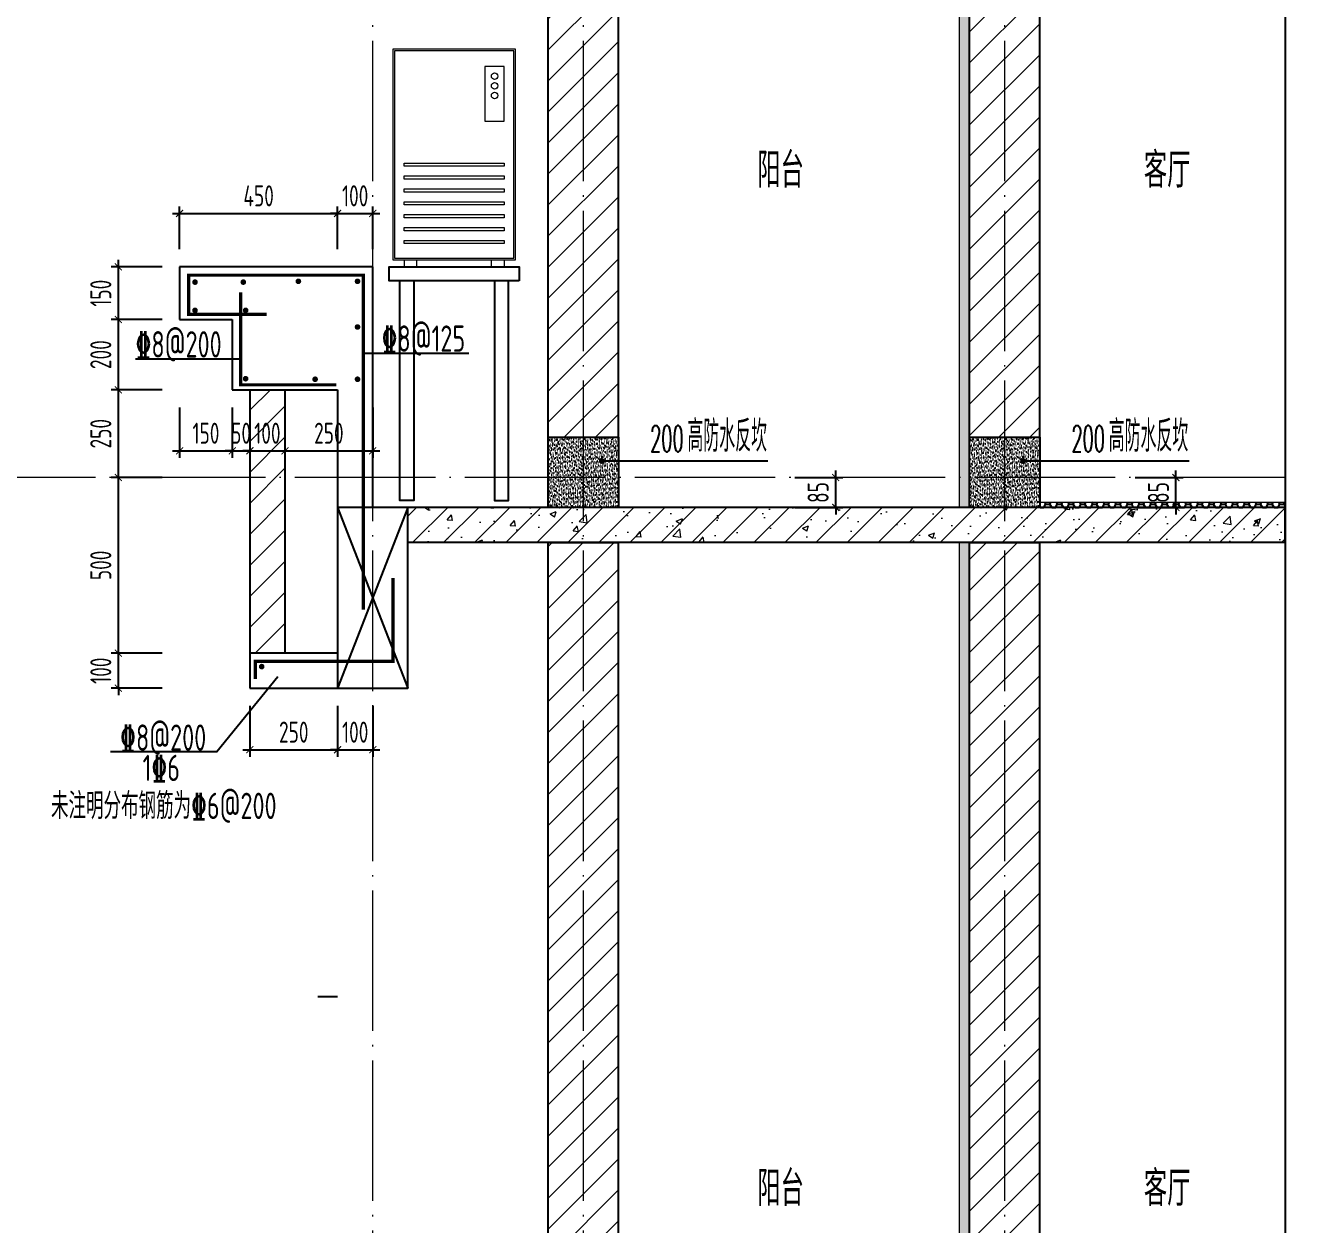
# Model space of a CAD drawing. Extents: x -1307975 to -76406, y -96289 to 379359.
# Drawn here: x -593754 to -590114, y 261854 to 265268 of the extents above; entities that cross this region are included whole.
import ezdxf

# ---------------------------------------------------------------- set-up
doc = ezdxf.new("R2010")
doc.units = 0
doc.header["$LTSCALE"] = 1000
doc.linetypes.add('DOTE', pattern=[2.42, 2, -0.2, 0.02, -0.2])
doc.layers.get('0').update_dxf_attribs({"linetype": 'CONTINUOUS'})
doc.layers.get('DEFPOINTS').update_dxf_attribs({"linetype": 'CONTINUOUS'})
for name, color, linetype in [('DIM', 2, 'CONTINUOUS'), ('DIM_IDEN', 67, 'CONTINUOUS'), ('DIM_SYMB', 3, 'CONTINUOUS'), ('PUB_TEXT', 2, 'CONTINUOUS'), ('REIN', 6, 'CONTINUOUS'), ('S-大样-砼线', 7, 'CONTINUOUS'), ('S-引出线', 40, 'CONTINUOUS'), ('TEXT', 2, 'CONTINUOUS'), ('WALL', 5, 'CONTINUOUS'), ('空调外机', 8, 'CONTINUOUS'), ('立面-看线', 251, 'CONTINUOUS')]:
    doc.layers.add(name, color=color, linetype=linetype)
for name, color, linetype, lineweight in [('DOTE', 19, 'DOTE', 9), ('PUB_HATCH', 8, 'CONTINUOUS', 9), ('平面-空调室外机', 143, 'CONTINUOUS', 9)]:
    doc.layers.add(name, color=color, linetype=linetype, lineweight=lineweight)
doc.styles.add('DIM_FONT_T3', font='SIMPLEX', dxfattribs={"width": 0.705882, "bigfont": 'GBCBIG'})
doc.styles.add('TSSD_DIMENSION', font='Tssdeng.shx', dxfattribs={"width": 0.7, "bigfont": 'tssdchn.shx'})
doc.styles.add('TSSD_REIN', font='tssdeng.shx', dxfattribs={"width": 0.7, "height": 300, "bigfont": 'tssdchn.shx'})
doc.dimstyles.new('TSSD_20_20', dxfattribs={"dimtxt": 60, "dimasz": 20, "dimexe": 20, "dimexo": 50, "dimgap": 20, "dimtad": 1, "dimdec": 0, "dimzin": 0, "dimdsep": 46, "dimtxsty": 'TSSD_DIMENSION', "dimblk": 'ARCHTICK', "dimblk1": 'ARCHTICK', "dimblk2": 'ARCHTICK', "dimcen": 0, "dimdle": 20, "dimclrt": 7, "dimadec": 0, "dimazin": 0, "dimtfac": 1, "dimtdec": 0, "dimtix": 1, "dimtmove": 2, "dimatfit": 3, "dimfxl": 1, "dimtolj": 1, "dimtzin": 0, "dimarcsym": 0})
pattern_1 = [(45, (-1182008.505, 426668.634), (-44.1941915, 44.1941915), [])]

# ---------------------------------------------------------------- blocks, each defined once
blk = doc.blocks.new('kongtiao')
for p, q in [((-338.7, 49), (-338.7, -550.8)), ((11, 49), (-338.7, 49)), ((-334.1, 44.4), (-334.1, -546.2)), ((6.4, 44.4), (-334.1, 44.4)), ((6.4, -546.2), (6.4, 44.4)), ((11, -550.8), (11, 49)), ((-76.2, -0.5), (-76.2, -156.5)), ((-21.1, -0.5), (-76.2, -0.5)), ((-21.1, -156.5), (-21.1, -0.5)), ((-76.2, -156.5), (-21.1, -156.5)), ((-338.7, -550.8), (11, -550.8)), ((-334.1, -546.2), (6.4, -546.2)), ((-306.6, -550.8), (-306.6, -571.2)), ((-306.6, -571.2), (-269.8, -571.2)), ((-269.8, -571.2), (-269.8, -550.8)), ((-57.9, -571.2), (-57.9, -550.8)), ((-21.1, -571.2), (-57.9, -571.2)), ((-21.1, -550.8), (-21.1, -571.2))]:
    blk.add_line(p, q)
for points in [[(-306.6, -275.4), (-21.1, -275.4), (-21.1, -284.6), (-306.6, -284.6)], [(-306.6, -312.1), (-21.1, -312.1), (-21.1, -321.3), (-306.6, -321.3)], [(-306.6, -348.8), (-21.1, -348.8), (-21.1, -358), (-306.6, -358)], [(-306.6, -385.6), (-21.1, -385.6), (-21.1, -394.7), (-306.6, -394.7)], [(-306.6, -422.3), (-21.1, -422.3), (-21.1, -431.5), (-306.6, -431.5)], [(-306.6, -459), (-21.1, -459), (-21.1, -468.2), (-306.6, -468.2)], [(-306.6, -495.7), (-21.1, -495.7), (-21.1, -504.9), (-306.6, -504.9)]]:
    blk.add_lwpolyline(points, close=True)
for centre in [(-48.7, -28), (-48.7, -55.6), (-48.7, -83.1)]:
    blk.add_circle(centre, 9.18)
blk = doc.blocks.new('_ArchTick')
at = {"color": 0, "linetype": 'ByBlock', "const_width": 0.15}
blk.add_lwpolyline([(-0.5, -0.5), (0.5, 0.5)], dxfattribs=at)
blk = doc.blocks.new('*D3088')
at = {"layer": 'DEFPOINTS', "color": 0, "transparency": 16777216}
for p in [(-592865.2, 264733.1), (-593315.2, 264580.8), (-592865.2, 264580.8)]:
    blk.add_point(p, dxfattribs=at)
at = {"layer": 'DIM', "color": 0, "lineweight": -2, "transparency": 16777216}
for p, q in [((-593315.2, 264630.8), (-593315.2, 264753.1)), ((-592865.2, 264630.8), (-592865.2, 264753.1)), ((-593335.2, 264733.1), (-592845.2, 264733.1))]:
    blk.add_line(p, q, dxfattribs=at)
at = {"layer": 'DIM', "color": 0, "lineweight": -2, "transparency": 16777216, "xscale": 20, "yscale": 20, "zscale": 20, "rotation": 180}
blk.add_blockref('_ArchTick', (-593315.2, 264733.1), dxfattribs=at)
at = {"layer": 'DIM', "color": 0, "lineweight": -2, "transparency": 16777216, "xscale": 20, "yscale": 20, "zscale": 20}
blk.add_blockref('_ArchTick', (-592865.2, 264733.1), dxfattribs=at)
at = {"layer": 'DIM', "color": 7, "transparency": 16777216, "insert": (-593090.2, 264783.1), "char_height": 60, "attachment_point": 5, "style": 'TSSD_DIMENSION'}
blk.add_mtext('\\A1;450', dxfattribs=at)
blk = doc.blocks.new('*D3089')
at = {"layer": 'DEFPOINTS', "color": 0, "transparency": 16777216}
for p in [(-592765.2, 264733.1), (-592865.2, 264580.8), (-592765.2, 264580.8)]:
    blk.add_point(p, dxfattribs=at)
at = {"layer": 'DIM', "color": 0, "lineweight": -2, "transparency": 16777216}
for p, q in [((-592865.2, 264630.8), (-592865.2, 264753.1)), ((-592765.2, 264630.8), (-592765.2, 264753.1)), ((-592865.2, 264733.1), (-592885.2, 264733.1)), ((-592865.2, 264733.1), (-592765.2, 264733.1)), ((-592765.2, 264733.1), (-592745.2, 264733.1))]:
    blk.add_line(p, q, dxfattribs=at)
at = {"layer": 'DIM', "color": 0, "lineweight": -2, "transparency": 16777216, "xscale": 20, "yscale": 20, "zscale": 20}
blk.add_blockref('_ArchTick', (-592865.2, 264733.1), dxfattribs=at)
at = {"layer": 'DIM', "color": 0, "lineweight": -2, "transparency": 16777216, "xscale": 20, "yscale": 20, "zscale": 20, "rotation": 180}
blk.add_blockref('_ArchTick', (-592765.2, 264733.1), dxfattribs=at)
at = {"layer": 'DIM', "color": 7, "transparency": 16777216, "insert": (-592815.2, 264783.1), "char_height": 60, "attachment_point": 5, "style": 'TSSD_DIMENSION'}
blk.add_mtext('\\A1;100', dxfattribs=at)
blk = doc.blocks.new('*D3090')
at = {"layer": 'DEFPOINTS', "color": 0, "transparency": 16777216}
for p in [(-593315.2, 264230.7), (-593165.2, 264230.7), (-593165.2, 264057)]:
    blk.add_point(p, dxfattribs=at)
at = {"layer": 'DIM', "color": 0, "lineweight": -2, "transparency": 16777216}
for p, q in [((-593315.2, 264180.7), (-593315.2, 264037)), ((-593165.2, 264180.7), (-593165.2, 264037)), ((-593335.2, 264057), (-593145.2, 264057))]:
    blk.add_line(p, q, dxfattribs=at)
at = {"layer": 'DIM', "color": 0, "lineweight": -2, "transparency": 16777216, "xscale": 20, "yscale": 20, "zscale": 20, "rotation": 180}
blk.add_blockref('_ArchTick', (-593315.2, 264057), dxfattribs=at)
at = {"layer": 'DIM', "color": 0, "lineweight": -2, "transparency": 16777216, "xscale": 20, "yscale": 20, "zscale": 20}
blk.add_blockref('_ArchTick', (-593165.2, 264057), dxfattribs=at)
at = {"layer": 'DIM', "color": 7, "transparency": 16777216, "insert": (-593240.2, 264107), "char_height": 60, "attachment_point": 5, "style": 'TSSD_DIMENSION'}
blk.add_mtext('\\A1;150', dxfattribs=at)
blk = doc.blocks.new('*D3091')
at = {"layer": 'DEFPOINTS', "color": 0, "transparency": 16777216}
for p in [(-593165.2, 264230.7), (-593115.2, 264230.7), (-593115.2, 264057)]:
    blk.add_point(p, dxfattribs=at)
at = {"layer": 'DIM', "color": 0, "lineweight": -2, "transparency": 16777216}
for p, q in [((-593165.2, 264180.7), (-593165.2, 264037)), ((-593115.2, 264180.7), (-593115.2, 264037)), ((-593165.2, 264057), (-593185.2, 264057)), ((-593165.2, 264057), (-593115.2, 264057)), ((-593115.2, 264057), (-593095.2, 264057))]:
    blk.add_line(p, q, dxfattribs=at)
at = {"layer": 'DIM', "color": 0, "lineweight": -2, "transparency": 16777216, "xscale": 20, "yscale": 20, "zscale": 20}
blk.add_blockref('_ArchTick', (-593165.2, 264057), dxfattribs=at)
at = {"layer": 'DIM', "color": 0, "lineweight": -2, "transparency": 16777216, "xscale": 20, "yscale": 20, "zscale": 20, "rotation": 180}
blk.add_blockref('_ArchTick', (-593115.2, 264057), dxfattribs=at)
at = {"layer": 'DIM', "color": 7, "transparency": 16777216, "insert": (-593140.2, 264107), "char_height": 60, "attachment_point": 5, "style": 'TSSD_DIMENSION'}
blk.add_mtext('\\A1;50', dxfattribs=at)
blk = doc.blocks.new('*D3092')
at = {"layer": 'DEFPOINTS', "color": 0, "transparency": 16777216}
for p in [(-593115.2, 264230.7), (-593015.2, 264230.7), (-593015.2, 264057)]:
    blk.add_point(p, dxfattribs=at)
at = {"layer": 'DIM', "color": 0, "lineweight": -2, "transparency": 16777216}
for p, q in [((-593115.2, 264180.7), (-593115.2, 264037)), ((-593015.2, 264180.7), (-593015.2, 264037)), ((-593115.2, 264057), (-593135.2, 264057)), ((-593115.2, 264057), (-593015.2, 264057)), ((-593015.2, 264057), (-592995.2, 264057))]:
    blk.add_line(p, q, dxfattribs=at)
at = {"layer": 'DIM', "color": 0, "lineweight": -2, "transparency": 16777216, "xscale": 20, "yscale": 20, "zscale": 20}
blk.add_blockref('_ArchTick', (-593115.2, 264057), dxfattribs=at)
at = {"layer": 'DIM', "color": 0, "lineweight": -2, "transparency": 16777216, "xscale": 20, "yscale": 20, "zscale": 20, "rotation": 180}
blk.add_blockref('_ArchTick', (-593015.2, 264057), dxfattribs=at)
at = {"layer": 'DIM', "color": 7, "transparency": 16777216, "insert": (-593065.2, 264107), "char_height": 60, "attachment_point": 5, "style": 'TSSD_DIMENSION'}
blk.add_mtext('\\A1;100', dxfattribs=at)
blk = doc.blocks.new('*D3093')
at = {"layer": 'DEFPOINTS', "color": 0, "transparency": 16777216}
for p in [(-593015.2, 264230.7), (-592765.2, 264230.7), (-592765.2, 264057)]:
    blk.add_point(p, dxfattribs=at)
at = {"layer": 'DIM', "color": 0, "lineweight": -2, "transparency": 16777216}
for p, q in [((-593015.2, 264180.7), (-593015.2, 264037)), ((-592765.2, 264180.7), (-592765.2, 264037)), ((-593035.2, 264057), (-592745.2, 264057))]:
    blk.add_line(p, q, dxfattribs=at)
at = {"layer": 'DIM', "color": 0, "lineweight": -2, "transparency": 16777216, "xscale": 20, "yscale": 20, "zscale": 20, "rotation": 180}
blk.add_blockref('_ArchTick', (-593015.2, 264057), dxfattribs=at)
at = {"layer": 'DIM', "color": 0, "lineweight": -2, "transparency": 16777216, "xscale": 20, "yscale": 20, "zscale": 20}
blk.add_blockref('_ArchTick', (-592765.2, 264057), dxfattribs=at)
at = {"layer": 'DIM', "color": 7, "transparency": 16777216, "insert": (-592890.2, 264107), "char_height": 60, "attachment_point": 5, "style": 'TSSD_DIMENSION'}
blk.add_mtext('\\A1;250', dxfattribs=at)
blk = doc.blocks.new('*D3094')
at = {"layer": 'DEFPOINTS', "color": 0, "transparency": 16777216}
for p in [(-593115.2, 263380.7), (-592865.1, 263380.7), (-592865.1, 263205.7)]:
    blk.add_point(p, dxfattribs=at)
at = {"layer": 'DIM', "color": 0, "lineweight": -2, "transparency": 16777216}
for p, q in [((-593115.2, 263330.7), (-593115.2, 263185.7)), ((-592865.1, 263330.7), (-592865.1, 263185.7)), ((-593135.2, 263205.7), (-592845.1, 263205.7))]:
    blk.add_line(p, q, dxfattribs=at)
at = {"layer": 'DIM', "color": 0, "lineweight": -2, "transparency": 16777216, "xscale": 20, "yscale": 20, "zscale": 20, "rotation": 180}
blk.add_blockref('_ArchTick', (-593115.2, 263205.7), dxfattribs=at)
at = {"layer": 'DIM', "color": 0, "lineweight": -2, "transparency": 16777216, "xscale": 20, "yscale": 20, "zscale": 20}
blk.add_blockref('_ArchTick', (-592865.1, 263205.7), dxfattribs=at)
at = {"layer": 'DIM', "color": 7, "transparency": 16777216, "insert": (-592990.2, 263255.7), "char_height": 60, "attachment_point": 5, "style": 'TSSD_DIMENSION'}
blk.add_mtext('\\A1;250', dxfattribs=at)
blk = doc.blocks.new('*D3095')
at = {"layer": 'DEFPOINTS', "color": 0, "transparency": 16777216}
for p in [(-592865.1, 263380.7), (-592765.1, 263380.7), (-592765.1, 263205.7)]:
    blk.add_point(p, dxfattribs=at)
at = {"layer": 'DIM', "color": 0, "lineweight": -2, "transparency": 16777216}
for p, q in [((-592865.1, 263330.7), (-592865.1, 263185.7)), ((-592765.1, 263330.7), (-592765.1, 263185.7)), ((-592865.1, 263205.7), (-592885.1, 263205.7)), ((-592865.1, 263205.7), (-592765.1, 263205.7)), ((-592765.1, 263205.7), (-592745.1, 263205.7))]:
    blk.add_line(p, q, dxfattribs=at)
at = {"layer": 'DIM', "color": 0, "lineweight": -2, "transparency": 16777216, "xscale": 20, "yscale": 20, "zscale": 20}
blk.add_blockref('_ArchTick', (-592865.1, 263205.7), dxfattribs=at)
at = {"layer": 'DIM', "color": 0, "lineweight": -2, "transparency": 16777216, "xscale": 20, "yscale": 20, "zscale": 20, "rotation": 180}
blk.add_blockref('_ArchTick', (-592765.1, 263205.7), dxfattribs=at)
at = {"layer": 'DIM', "color": 7, "transparency": 16777216, "insert": (-592815.1, 263255.7), "char_height": 60, "attachment_point": 5, "style": 'TSSD_DIMENSION'}
blk.add_mtext('\\A1;100', dxfattribs=at)
blk = doc.blocks.new('*D3096')
at = {"layer": 'DEFPOINTS', "color": 0, "transparency": 16777216}
for p in [(-593489.8, 264580.8), (-593315.2, 264580.8), (-593315.2, 264430.8)]:
    blk.add_point(p, dxfattribs=at)
at = {"layer": 'DIM', "color": 0, "lineweight": -2, "transparency": 16777216}
for p, q in [((-593489.8, 264410.8), (-593489.8, 264600.8)), ((-593365.2, 264580.8), (-593509.8, 264580.8)), ((-593365.2, 264430.8), (-593509.8, 264430.8))]:
    blk.add_line(p, q, dxfattribs=at)
at = {"layer": 'DIM', "color": 0, "lineweight": -2, "transparency": 16777216, "xscale": 20, "yscale": 20, "zscale": 20}
for p, rotation in [((-593489.8, 264580.8), 90), ((-593489.8, 264430.8), 270)]:
    blk.add_blockref('_ArchTick', p, dxfattribs=dict(at, rotation=rotation))
at = {"layer": 'DIM', "color": 7, "transparency": 16777216, "insert": (-593539.8, 264505.8), "char_height": 60, "attachment_point": 5, "rotation": 90, "style": 'TSSD_DIMENSION'}
blk.add_mtext('\\A1;150', dxfattribs=at)
blk = doc.blocks.new('*D3097')
at = {"layer": 'DEFPOINTS', "color": 0, "transparency": 16777216}
for p in [(-593489.8, 264430.8), (-593315.2, 264430.8), (-593315.2, 264230.8)]:
    blk.add_point(p, dxfattribs=at)
at = {"layer": 'DIM', "color": 0, "lineweight": -2, "transparency": 16777216}
for p, q in [((-593489.8, 264210.8), (-593489.8, 264450.8)), ((-593365.2, 264430.8), (-593509.8, 264430.8)), ((-593365.2, 264230.8), (-593509.8, 264230.8))]:
    blk.add_line(p, q, dxfattribs=at)
at = {"layer": 'DIM', "color": 0, "lineweight": -2, "transparency": 16777216, "xscale": 20, "yscale": 20, "zscale": 20}
for p, rotation in [((-593489.8, 264430.8), 90), ((-593489.8, 264230.8), 270)]:
    blk.add_blockref('_ArchTick', p, dxfattribs=dict(at, rotation=rotation))
at = {"layer": 'DIM', "color": 7, "transparency": 16777216, "insert": (-593539.8, 264330.8), "char_height": 60, "attachment_point": 5, "rotation": 90, "style": 'TSSD_DIMENSION'}
blk.add_mtext('\\A1;200', dxfattribs=at)
blk = doc.blocks.new('*D3098')
at = {"layer": 'DEFPOINTS', "color": 0, "transparency": 16777216}
for p in [(-593489.8, 264230.8), (-593315.2, 264230.8), (-593315.2, 263980.7)]:
    blk.add_point(p, dxfattribs=at)
at = {"layer": 'DIM', "color": 0, "lineweight": -2, "transparency": 16777216}
for p, q in [((-593365.2, 264230.8), (-593509.8, 264230.8)), ((-593489.8, 263960.7), (-593489.8, 264250.8)), ((-593365.2, 263980.7), (-593509.8, 263980.7))]:
    blk.add_line(p, q, dxfattribs=at)
at = {"layer": 'DIM', "color": 0, "lineweight": -2, "transparency": 16777216, "xscale": 20, "yscale": 20, "zscale": 20}
for p, rotation in [((-593489.8, 264230.8), 90), ((-593489.8, 263980.7), 270)]:
    blk.add_blockref('_ArchTick', p, dxfattribs=dict(at, rotation=rotation))
at = {"layer": 'DIM', "color": 7, "transparency": 16777216, "insert": (-593539.8, 264105.7), "char_height": 60, "attachment_point": 5, "rotation": 90, "style": 'TSSD_DIMENSION'}
blk.add_mtext('\\A1;250', dxfattribs=at)
blk = doc.blocks.new('*D3099')
at = {"layer": 'DEFPOINTS', "color": 0, "transparency": 16777216}
for p in [(-593489.8, 263980.7), (-593315.2, 263980.7), (-593315.2, 263480.7)]:
    blk.add_point(p, dxfattribs=at)
at = {"layer": 'DIM', "color": 0, "lineweight": -2, "transparency": 16777216}
for p, q in [((-593365.2, 263980.7), (-593509.8, 263980.7)), ((-593489.8, 263460.7), (-593489.8, 264000.7)), ((-593365.2, 263480.7), (-593509.8, 263480.7))]:
    blk.add_line(p, q, dxfattribs=at)
at = {"layer": 'DIM', "color": 0, "lineweight": -2, "transparency": 16777216, "xscale": 20, "yscale": 20, "zscale": 20}
for p, rotation in [((-593489.8, 263980.7), 90), ((-593489.8, 263480.7), 270)]:
    blk.add_blockref('_ArchTick', p, dxfattribs=dict(at, rotation=rotation))
at = {"layer": 'DIM', "color": 7, "transparency": 16777216, "insert": (-593539.8, 263730.7), "char_height": 60, "attachment_point": 5, "rotation": 90, "style": 'TSSD_DIMENSION'}
blk.add_mtext('\\A1;500', dxfattribs=at)
blk = doc.blocks.new('*D3105')
at = {"layer": 'DEFPOINTS', "color": 0, "transparency": 16777216}
for p in [(-591612.5, 263980.7), (-591446.5, 263980.7), (-591612.5, 263895.7)]:
    blk.add_point(p, dxfattribs=at)
at = {"layer": 'DIM', "color": 0, "lineweight": -2, "transparency": 16777216}
for p, q in [((-591562.5, 263980.7), (-591426.5, 263980.7)), ((-591446.5, 263980.7), (-591446.5, 264000.7)), ((-591446.5, 263895.7), (-591446.5, 263980.7)), ((-591562.5, 263895.7), (-591426.5, 263895.7)), ((-591446.5, 263895.7), (-591446.5, 263875.7))]:
    blk.add_line(p, q, dxfattribs=at)
at = {"layer": 'DIM', "color": 0, "lineweight": -2, "transparency": 16777216, "xscale": 20, "yscale": 20, "zscale": 20}
for p, rotation in [((-591446.5, 263980.7), 270), ((-591446.5, 263895.7), 90)]:
    blk.add_blockref('_ArchTick', p, dxfattribs=dict(at, rotation=rotation))
at = {"layer": 'DIM', "color": 7, "transparency": 16777216, "insert": (-591496.5, 263938.2), "char_height": 60, "attachment_point": 5, "rotation": 90, "style": 'TSSD_DIMENSION'}
blk.add_mtext('\\A1;85', dxfattribs=at)
blk = doc.blocks.new('*D3106')
at = {"layer": 'DEFPOINTS', "color": 0, "transparency": 16777216}
for p in [(-590643.2, 263980.7), (-590477.2, 263980.7), (-590643.2, 263895.7)]:
    blk.add_point(p, dxfattribs=at)
at = {"layer": 'DIM', "color": 0, "lineweight": -2, "transparency": 16777216}
for p, q in [((-590593.2, 263980.7), (-590457.2, 263980.7)), ((-590477.2, 263980.7), (-590477.2, 264000.7)), ((-590477.2, 263895.7), (-590477.2, 263980.7)), ((-590593.2, 263895.7), (-590457.2, 263895.7)), ((-590477.2, 263895.7), (-590477.2, 263875.7))]:
    blk.add_line(p, q, dxfattribs=at)
at = {"layer": 'DIM', "color": 0, "lineweight": -2, "transparency": 16777216, "xscale": 20, "yscale": 20, "zscale": 20}
for p, rotation in [((-590477.2, 263980.7), 270), ((-590477.2, 263895.7), 90)]:
    blk.add_blockref('_ArchTick', p, dxfattribs=dict(at, rotation=rotation))
at = {"layer": 'DIM', "color": 7, "transparency": 16777216, "insert": (-590527.2, 263938.2), "char_height": 60, "attachment_point": 5, "rotation": 90, "style": 'TSSD_DIMENSION'}
blk.add_mtext('\\A1;85', dxfattribs=at)
blk = doc.blocks.new('20210810.12105273')
at = {"layer": 'REIN', "const_width": 9}
for points in [[(67788.7, -102597.6), (67566.6, -102597.6), (67566.6, -102486.3), (68064.3, -102486.3), (68064.3, -103438.9)], [(67714.9, -102534.6), (67714.9, -102798.3), (67987.2, -102798.3)], [(67756.7, -103636.2), (67756.7, -103585.8), (68148.8, -103585.8), (68148.8, -103348.9)]]:
    blk.add_lwpolyline(points, dxfattribs=at)
at = {"layer": 'REIN', "const_width": 8}
for points in [[(67580.8, -102505.9, 1), (67588.8, -102505.9, 1)], [(67718.3, -102505.9, 1), (67726.3, -102505.9, 1)], [(67875.2, -102503.6, 1), (67883.2, -102503.6, 1)], [(68043.7, -102503.6, 1), (68051.7, -102503.6, 1)], [(67580.8, -102586.3, 1), (67588.8, -102586.3, 1)], [(67725, -102586.3, 1), (67733, -102586.3, 1)], [(68043.7, -102633.7, 1), (68051.7, -102633.7, 1)], [(67725, -102781, 1), (67733, -102781, 1)], [(67922.9, -102782.5, 1), (67930.9, -102782.5, 1)], [(68043.7, -102782.5, 1), (68051.7, -102782.5, 1)], [(67770.7, -103600.9, 1), (67778.7, -103600.9, 1)]]:
    blk.add_lwpolyline(points, format="xyb", close=True, dxfattribs=at)
at = {"layer": 'S-大样-砼线'}
for p, q in [((67991, -103147.4), (68191, -103662.4)), ((68191, -103147.4), (67991, -103662.4))]:
    blk.add_line(p, q, dxfattribs=at)
blk.add_lwpolyline([(68191, -103147.4), (67991, -103147.4), (67991, -103662.4), (68191, -103662.4)], close=True, dxfattribs=at)
at = {"layer": 'S-引出线'}
for p, q in [((68064.3, -102708.3), (68364.4, -102708.3)), ((67414.8, -102724.7), (67714.9, -102724.7))]:
    blk.add_line(p, q, dxfattribs=at)
blk.add_lwpolyline([(67820.4, -103630), (67646.7, -103843.4), (67343.7, -103843.4)], dxfattribs=at)
at = {"layer": 'TEXT', "style": 'TSSD_REIN', "width": 0.7}
for s, p in [('%%1328@200', (67415.6, -102720.6)), ('%%1328@125', (68116.4, -102704.2)), ('%%1328@200', (67371.7, -103840.7)), ('1%%1326', (67435.5, -103926.9)), ('未注明分布钢筋为%%1326@200', (67174.6, -104035))]:
    blk.add_text(s, height=75, rotation=0, dxfattribs=at).set_placement(p)
blk = doc.blocks.new('*D3405')
at = {"layer": 'DEFPOINTS', "color": 0, "transparency": 16777216}
for p in [(-593489.8, 263480.7), (-593315.2, 263480.7), (-593315.2, 263380.7)]:
    blk.add_point(p, dxfattribs=at)
at = {"layer": 'DIM', "color": 0, "lineweight": -2, "transparency": 16777216}
for p, q in [((-593489.8, 263480.7), (-593489.8, 263500.7)), ((-593365.2, 263480.7), (-593509.8, 263480.7)), ((-593489.8, 263380.7), (-593489.8, 263480.7)), ((-593365.2, 263380.7), (-593509.8, 263380.7)), ((-593489.8, 263380.7), (-593489.8, 263360.7))]:
    blk.add_line(p, q, dxfattribs=at)
at = {"layer": 'DIM', "color": 0, "lineweight": -2, "transparency": 16777216, "xscale": 20, "yscale": 20, "zscale": 20}
for p, rotation in [((-593489.8, 263480.7), 270), ((-593489.8, 263380.7), 90)]:
    blk.add_blockref('_ArchTick', p, dxfattribs=dict(at, rotation=rotation))
at = {"layer": 'DIM', "color": 7, "transparency": 16777216, "insert": (-593539.8, 263430.7), "char_height": 60, "attachment_point": 5, "rotation": 90, "style": 'TSSD_DIMENSION'}
blk.add_mtext('\\A1;100', dxfattribs=at)

msp = doc.modelspace()

# ---------------------------------------------------------------- hatches: boundary and pattern name
at = {"layer": 'PUB_HATCH'}
h = msp.add_hatch(dxfattribs=at)
h.set_pattern_fill('普通砖', color=256, scale=25, style=0)
h.set_pattern_definition(pattern_1)
h.paths.add_polyline_path([(-592065.17, 264095.72), (-592065.17, 266695.72), (-592265.17, 266695.72), (-592265.17, 264095.72)])
h = msp.add_hatch(dxfattribs=at)
h.set_pattern_fill('普通砖', color=256, scale=25, style=0)
h.set_pattern_definition(pattern_1)
h.paths.add_polyline_path([(-590865.17, 264095.72), (-590865.17, 266695.72), (-591065.17, 266695.72), (-591065.17, 264095.72)])
h = msp.add_hatch(dxfattribs=at)
h.set_pattern_fill('普通砖', color=256, scale=25, style=0)
h.set_pattern_definition(pattern_1)
h.paths.add_polyline_path([(-593015.17, 264230.72), (-593115.17, 264230.72), (-593115.17, 263480.76), (-593015.17, 263480.76)])
h = msp.add_hatch(dxfattribs=at)
h.set_pattern_fill('钢筋混凝土', color=256, scale=25, style=0)
h.set_pattern_definition([(45, (-1182008.505, 426623.756), (-44.194174, 44.194174), []), (50, (-1182008.5, 426623.76), (179.315046, -15.688034), [18.75, -206.25]), (355, (-1182008.5, 426623.76), (-34.687833, 188.048033), [15, -165]), (100.4514, (-1181993.56, 426622.45), (144.627345, 172.359886), [15.93505, -175.28553]), (46.1842, (-1182008.5, 426673.76), (266.81026, -41.37975), [28.125, -309.375]), (96.6356, (-1181986.27, 426670.3), (233.66568, 243.52947), [23.90257, -262.92825]), (351.1842, (-1182008.5, 426673.76), (233.66549, 243.52965), [22.5, -247.5]), (21, (-1181983.5, 426661.26), (149.226763, -100.654723), [18.75, -206.25]), (326, (-1181983.5, 426661.26), (60.828833, 181.28751), [15, -165]), (71.4514, (-1181971.07, 426652.87), (210.055657, 80.632624), [15.93505, -175.28553]), (37.5, (-1182008.505, 426623.756), (3.039964, 83.2234635), [0, -163, 0, -167.5, 0, -165.625]), (7.5, (-1182008.505, 426623.76), (65.767384, 98.602928), [0, -95.5, 0, -159.25, 0, -63.125]), (327.5, (-1182064.255, 426623.756), (133.455609, -5.638718), [0, -62.5, 0, -195, 0, -258.75]), (317.5, (-1182089.25, 426623.76), (145.796542, 25.026246), [0, -81.25, 0, -129.5, 0, -183.75])])
h.paths.add_polyline_path([(-592665.17, 263895.72), (-592665.17, 263795.72), (-590166.65, 263795.72), (-590166.65, 263895.72)])
h = msp.add_hatch(dxfattribs=at)
h.set_pattern_fill('普通砖', color=256, scale=25, style=0)
h.set_pattern_definition(pattern_1)
h.paths.add_polyline_path([(-592065.17, 261195.72), (-592065.17, 263795.72), (-592265.17, 263795.72), (-592265.17, 261195.72)])
h = msp.add_hatch(dxfattribs=at)
h.set_pattern_fill('普通砖', color=256, scale=25, style=0)
h.set_pattern_definition(pattern_1)
h.paths.add_polyline_path([(-590865.17, 261195.72), (-590865.17, 263795.72), (-591065.17, 263795.72), (-591065.17, 261195.72)])
at = {"layer": '立面-看线'}
h = msp.add_hatch(dxfattribs=at)
h.set_pattern_fill('HONEY', color=256, scale=7, angle=90)
h.set_pattern_definition([(90, (-205703.22, -537272.515), (-9.623705, 16.66875), [11.1125, -22.225]), (210, (-205703.22, -537272.515), (-9.62370845, -16.66874801), [11.1125, -22.225]), (150, (-205703.22, -537272.515), (-19.24741345, 1.99e-06), [-22.225, 11.1125])])
edge = h.paths.add_edge_path()
edge.add_line((-591092.49, 263895.72), (-591065.17, 263895.72))
edge.add_line((-591065.17, 263895.72), (-591065.17, 266695.72))
edge.add_line((-591065.17, 266695.72), (-591095.17, 266695.72))
edge.add_line((-591095.17, 266695.72), (-591095.17, 263895.72))
h = msp.add_hatch(dxfattribs=at)
h.set_pattern_fill('碎沙', color=256, scale=4)
h.set_pattern_definition([(37.5, (-1393318.4125, -121466.228), (-0.32000626, 9.78826475), [0, -7.7216, 0, -8.636, 0, -8.255]), (7.5, (-1393318.413, -121466.228), (8.99046566, 14.33650201), [0, -4.1656, 0, -6.9596, 0, -2.667]), (327.5, (-1393324.661, -121466.228), (15.819847405, 0.02874369), [0, -2.54, 0, -9.144, 0, -11.938]), (317.5, (-1393324.661, -121466.228), (15.27112905, 4.45858647), [0, -1.27, 0, -5.9944, 0, -6.858])])
h.paths.add_polyline_path([(-592265.17, 263895.72), (-592065.17, 263895.72), (-592065.17, 264095.72), (-592265.17, 264095.72)])
h = msp.add_hatch(dxfattribs=at)
h.set_pattern_fill('碎沙', color=256, scale=4)
h.set_pattern_definition([(37.5, (-1392118.4125, -121466.228), (-0.32000626, 9.78826475), [0, -7.7216, 0, -8.636, 0, -8.255]), (7.5, (-1392118.413, -121466.228), (8.99046566, 14.33650201), [0, -4.1656, 0, -6.9596, 0, -2.667]), (327.5, (-1392124.661, -121466.228), (15.819847405, 0.02874369), [0, -2.54, 0, -9.144, 0, -11.938]), (317.5, (-1392124.661, -121466.228), (15.27112905, 4.45858647), [0, -1.27, 0, -5.9944, 0, -6.858])])
h.paths.add_polyline_path([(-591065.17, 263895.72), (-590865.17, 263895.72), (-590865.17, 264095.72), (-591065.17, 264095.72)])
h = msp.add_hatch(dxfattribs=at)
h.set_pattern_fill('HONEY', color=256, scale=7)
h.set_pattern_definition([(0, (-1392214.442, -121466.228), (16.66875, 9.623705), [11.1125, -22.225]), (120, (-1392214.442, -121466.228), (-16.66874801, 9.62370845), [11.1125, -22.225]), (60, (-1392214.442, -121466.228), (1.99e-06, 19.24741345), [-22.225, 11.1125])])
h.paths.add_polyline_path([(-590166.65, 263910.72), (-590865.17, 263910.72), (-590865.17, 263895.72), (-590166.65, 263895.72)])
h = msp.add_hatch(dxfattribs=at)
h.set_pattern_fill('HONEY', color=256, scale=7, angle=90)
h.set_pattern_definition([(90, (-205703.22, -540172.515), (-9.623705, 16.66875), [11.1125, -22.225]), (210, (-205703.22, -540172.515), (-9.62370845, -16.66874801), [11.1125, -22.225]), (150, (-205703.22, -540172.515), (-19.24741345, 1.99e-06), [-22.225, 11.1125])])
edge = h.paths.add_edge_path()
edge.add_line((-591092.49, 260995.72), (-591065.17, 260995.72))
edge.add_line((-591065.17, 260995.72), (-591065.17, 263795.72))
edge.add_line((-591065.17, 263795.72), (-591095.17, 263795.72))
edge.add_line((-591095.17, 263795.72), (-591095.17, 260995.72))

# ---------------------------------------------------------------- linework, layer by layer
at = {"layer": 'DIM_IDEN'}
for p, q in [((-592112.73, 264028.01), (-591998.36, 264028.01)), ((-591998.36, 264028.01), (-591639.81, 264028.01)), ((-590912.73, 264028.01), (-590798.36, 264028.01)), ((-590798.36, 264028.01), (-590439.81, 264028.01)), ((-592865.17, 262502.03), (-592921.78, 262502.03))]:
    msp.add_line(p, q, dxfattribs=at)
at = {"layer": 'DIM_IDEN', "const_width": 8.33}
for points in [[(-592116.9, 264028.01, 1), (-592108.56, 264028.01, 1)], [(-590916.9, 264028.01, 1), (-590908.56, 264028.01, 1)]]:
    msp.add_lwpolyline(points, format="xyb", close=True, dxfattribs=at)
at = {"layer": 'DIM_SYMB'}
msp.add_lwpolyline([(-590166.65, 276100.72), (-590166.65, 266468.85), (-590114.15, 266449.74), (-590219.15, 266431.23), (-590166.65, 266412.6), (-590166.65, 256780.72)], dxfattribs=at)
at = {"layer": 'DOTE', "color": 1, "linetype": 'DOTE', "ltscale": 0.2}
for p, q in [((-592765.17, 257080.72), (-592765.17, 276680.72)), ((-592165.17, 257080.72), (-592165.17, 276680.72)), ((-590965.17, 257080.72), (-590965.17, 276680.72)), ((-590166.65, 263980.72), (-593935.37, 263980.72))]:
    msp.add_line(p, q, dxfattribs=at)
at = {"layer": 'PUB_HATCH', "color": 215, "true_color": 0xa953a0}
for p, q in [((-591095.17, 266695.72), (-591095.17, 263895.72)), ((-590865.17, 263910.72), (-590166.65, 263910.72)), ((-591095.17, 263795.72), (-591095.17, 260995.72))]:
    msp.add_line(p, q, dxfattribs=at)
at = {"layer": 'WALL'}
for p, q in [((-592265.17, 264095.72), (-592265.17, 266695.72)), ((-592065.17, 264095.72), (-592065.17, 266695.72)), ((-591065.17, 264095.72), (-591065.17, 266695.72)), ((-590865.17, 264095.72), (-590865.17, 266695.72)), ((-592765.17, 264580.76), (-593315.17, 264580.76)), ((-593315.17, 264580.76), (-593315.17, 264430.76)), ((-592765.17, 263895.72), (-592765.17, 264580.76)), ((-593315.17, 264430.76), (-593165.17, 264430.76)), ((-593165.17, 264430.76), (-593165.17, 264230.72)), ((-593165.17, 264230.72), (-592865.17, 264230.72)), ((-593115.17, 264230.72), (-593115.17, 263480.76)), ((-593015.17, 264230.72), (-593015.17, 263480.76)), ((-592865.17, 264230.72), (-592865.17, 263480.76)), ((-592265.17, 264095.72), (-592065.17, 264095.72)), ((-591065.17, 264095.72), (-590865.17, 264095.72)), ((-592665.17, 263895.72), (-592765.17, 263895.72)), ((-590166.65, 263895.72), (-592665.17, 263895.72)), ((-590166.65, 263795.72), (-590166.65, 263895.72)), ((-590166.65, 263795.72), (-592665.17, 263795.72)), ((-592665.17, 263380.8), (-592665.17, 263795.72)), ((-592265.17, 261195.72), (-592265.17, 263795.72)), ((-592265.17, 263795.72), (-592065.17, 263795.72)), ((-592065.17, 261195.72), (-592065.17, 263795.72)), ((-591065.17, 261195.72), (-591065.17, 263795.72)), ((-591065.17, 263795.72), (-590865.17, 263795.72)), ((-590865.17, 261195.72), (-590865.17, 263795.72)), ((-592865.17, 263480.76), (-593115.17, 263480.76)), ((-593115.17, 263480.76), (-593115.17, 263380.8)), ((-593115.17, 263380.8), (-592665.17, 263380.8))]:
    msp.add_line(p, q, dxfattribs=at)
for points in [[(-592265.17, 264095.72), (-592065.17, 264095.72), (-592065.17, 263895.72), (-592265.17, 263895.72)], [(-591065.17, 264095.72), (-590865.17, 264095.72), (-590865.17, 263895.72), (-591065.17, 263895.72)]]:
    msp.add_lwpolyline(points, close=True, dxfattribs=at)
at = {"layer": '空调外机', "linetype": 'Continuous'}
msp.add_lwpolyline([(-592348.16, 264540.72), (-592718.16, 264540.72), (-592718.16, 264580.72), (-592348.16, 264580.72)], close=True, dxfattribs=at)
for points in [[(-592648.16, 264540.72), (-592648.16, 263915.72), (-592688.16, 263915.72), (-592688.16, 264540.72)], [(-592418.16, 264540.72), (-592418.16, 263915.72), (-592378.16, 263915.72), (-592378.16, 264540.72)]]:
    msp.add_lwpolyline(points, dxfattribs=at)

# ---------------------------------------------------------------- block references
at = {"layer": 'TEXT'}
msp.add_blockref('20210810.12105273', (-660856.21, 367043.25), dxfattribs=at)
at = {"layer": '平面-空调室外机'}
msp.add_blockref('kongtiao', (-592369.32, 265151.88), dxfattribs=at)

# ---------------------------------------------------------------- texts
at = {"layer": 'PUB_TEXT'}
for s, height, style, width, p in [('阳台', 100, 'TSSD_REIN', 0.7, (-591669.84, 264806.35)), ('客厅', 100, 'TSSD_REIN', 0.7, (-590568.65, 264806.35)), ('高防水反坎', 89.362, 'DIM_FONT_T3', 0.705882, (-591869.09, 264054.26)), ('高防水反坎', 89.362, 'DIM_FONT_T3', 0.705882, (-590669.09, 264054.26)), ('200', 74.375, 'DIM_FONT_T3', 0.49827, (-591974.98, 264054.26)), ('200', 74.375, 'DIM_FONT_T3', 0.49827, (-590774.98, 264054.26)), ('阳台', 100, 'TSSD_REIN', 0.7, (-591669.84, 261906.35)), ('客厅', 100, 'TSSD_REIN', 0.7, (-590568.65, 261906.35))]:
    msp.add_text(s, height=height, dxfattribs=dict(at, style=style, width=width)).set_placement(p)

# ---------------------------------------------------------------- dimensions: what is measured, and where the dimension line sits
at = {"layer": 'DIM'}
for p1, p2, distance, picture, middle in [((-593315.17, 264580.76), (-592865.17, 264580.76), 152.32, '*D3088', (-593090.17, 264783.09)), ((-592865.17, 264580.76), (-592765.17, 264580.76), 152.32, '*D3089', (-592815.17, 264783.09)), ((-593315.17, 264430.76), (-593315.17, 264580.76), 174.61, '*D3096', (-593539.78, 264505.76)), ((-593315.17, 264230.76), (-593315.17, 264430.76), 174.61, '*D3097', (-593539.78, 264330.76)), ((-593315.17, 263980.72), (-593315.17, 264230.76), 174.61, '*D3098', (-593539.78, 264105.74)), ((-593315.17, 264230.72), (-593165.17, 264230.72), -173.71, '*D3090', (-593240.17, 264107.01)), ((-593165.17, 264230.72), (-593115.17, 264230.72), -173.71, '*D3091', (-593140.17, 264107.01)), ((-593115.17, 264230.72), (-593015.17, 264230.72), -173.71, '*D3092', (-593065.17, 264107.01)), ((-593015.17, 264230.72), (-592765.17, 264230.72), -173.71, '*D3093', (-592890.17, 264107.01)), ((-593315.17, 263480.72), (-593315.17, 263980.72), 174.61, '*D3099', (-593539.78, 263730.72)), ((-591612.5, 263895.72), (-591612.5, 263980.72), -165.96, '*D3105', (-591496.54, 263938.22)), ((-590643.18, 263895.72), (-590643.18, 263980.72), -165.96, '*D3106', (-590527.22, 263938.22)), ((-593315.17, 263380.72), (-593315.17, 263480.72), 174.61, '*D3405', (-593539.78, 263430.72)), ((-593115.17, 263380.72), (-592865.14, 263380.72), -175.06, '*D3094', (-592990.16, 263255.67)), ((-592865.14, 263380.72), (-592765.14, 263380.72), -175.06, '*D3095', (-592815.14, 263255.67))]:
    dim = msp.add_aligned_dim(p1=p1, p2=p2, distance=distance, dimstyle='TSSD_20_20', dxfattribs=at)
    dim.commit()
    dim.dimension.update_dxf_attribs({"geometry": picture, "text_midpoint": middle})

doc.saveas('drawing.dxf')
